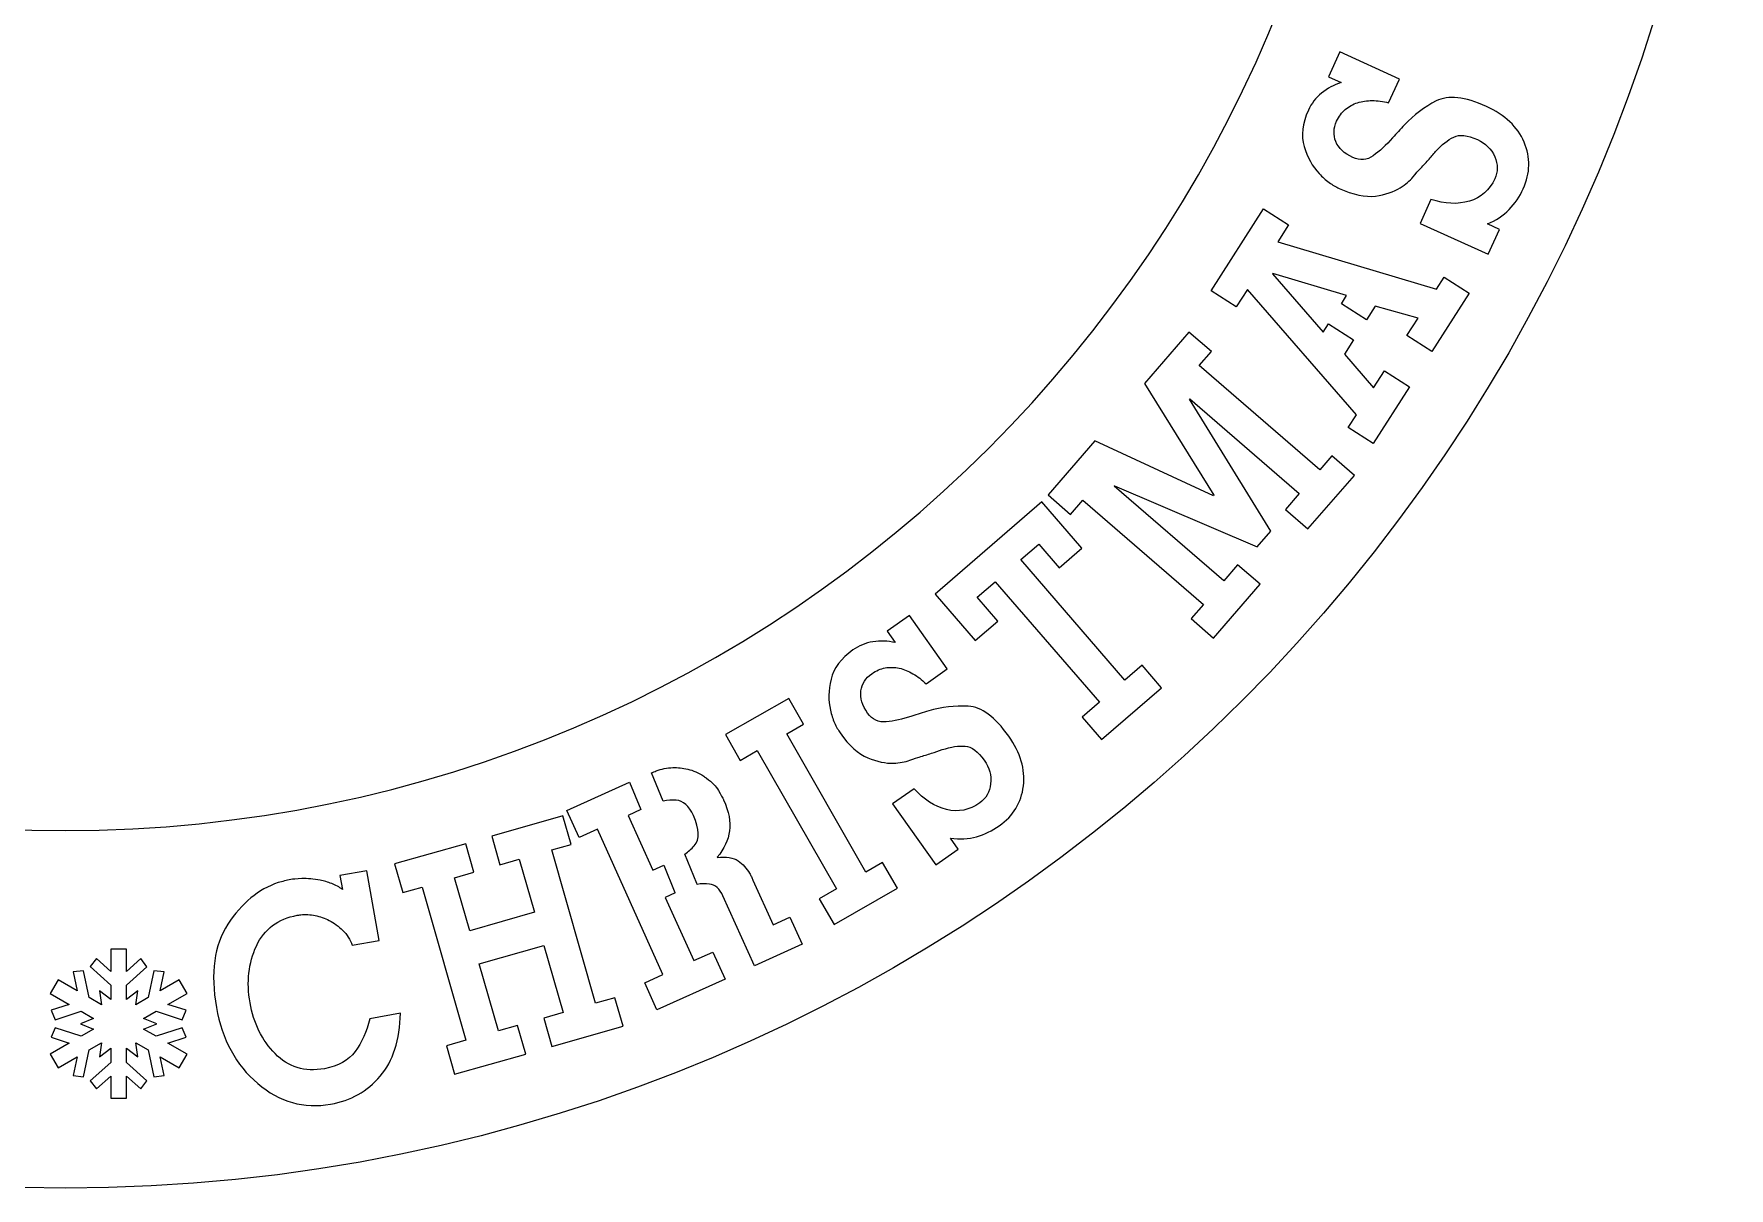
# Model space of a CAD drawing. Header units: centimetres. Extents: x -78 to 86, y -19 to 11.
# Drawn here: x -64.49 to -50.19, y -19.26 to -9.53 of the extents above; entities that cross this region are included whole.
import ezdxf

# ---------------------------------------------------------------- set-up
doc = ezdxf.new("R2010")
doc.units = ezdxf.units.CM
doc.header["$MEASUREMENT"] = 0
doc.layers.add('layer 1', color=7, linetype='Continuous')

msp = doc.modelspace()

# ---------------------------------------------------------------- linework, layer by layer
at = {"layer": 'layer 1', "color": 230, "lineweight": 9}
for points, knots in [([(-64.21886, 11.21754), (-64.21886, 11.21754), (-66.37384, 11.21754), (-66.37384, 11.21754), (-66.37384, 11.21754), (-66.55862, 11.21754), (-66.76647, 11.23054), (-66.89794, 11.15018), (-66.89794, 11.15018), (-67.58536, 10.73002), (-68.15182, 8.79313), (-68.32711, 8.18493), (-68.32711, 8.18493), (-68.32711, 8.18493), (-68.32596, 8.18457), (-68.32596, 8.18457), (-68.32596, 8.18457), (-74.06984, 6.4285), (-78.24772, 1.08602), (-78.24772, -5.23281), (-78.24772, -5.23281), (-78.24772, -12.98073), (-71.96678, -19.26166), (-64.21886, -19.26166), (-64.21886, -19.26166), (-56.47093, -19.26166), (-50.19001, -12.98073), (-50.19001, -5.23281), (-50.19001, -5.23281), (-50.19001, 1.08602), (-54.36786, 6.4285), (-60.11176, 8.18457), (-60.11176, 8.18457), (-60.11176, 8.18457), (-60.11061, 8.18493), (-60.11061, 8.18493), (-60.11061, 8.18493), (-60.2859, 8.79313), (-60.85236, 10.73002), (-61.53978, 11.15018), (-61.53978, 11.15018), (-61.67125, 11.23054), (-61.8791, 11.21754), (-62.06388, 11.21754), (-62.06388, 11.21754), (-62.06388, 11.21754), (-64.21886, 11.21754), (-64.21886, 11.21754)], [0, 0, 0, 0, 0.07692308, 0.07692308, 0.07692308, 0.07692308, 0.15384615, 0.15384615, 0.15384615, 0.15384615, 0.23076923, 0.23076923, 0.23076923, 0.23076923, 0.30769231, 0.30769231, 0.30769231, 0.30769231, 0.38461538, 0.38461538, 0.38461538, 0.38461538, 0.46153846, 0.46153846, 0.46153846, 0.46153846, 0.53846154, 0.53846154, 0.53846154, 0.53846154, 0.61538462, 0.61538462, 0.61538462, 0.61538462, 0.69230769, 0.69230769, 0.69230769, 0.69230769, 0.76923077, 0.76923077, 0.76923077, 0.76923077, 0.84615385, 0.84615385, 0.84615385, 0.84615385, 1, 1, 1, 1]), ([(-64.21886, 5.77989), (-58.1367, 5.77989), (-53.20616, 0.84933), (-53.20616, -5.23281), (-53.20616, -5.23281), (-53.20616, -11.31495), (-58.1367, -16.2455), (-64.21886, -16.2455), (-64.21886, -16.2455), (-70.301, -16.2455), (-75.23155, -11.31495), (-75.23155, -5.23281), (-75.23155, -5.23281), (-75.23155, 0.84933), (-70.301, 5.77989), (-64.21886, 5.77989)], [0, 0, 0, 0, 0.2, 0.2, 0.2, 0.2, 0.4, 0.4, 0.4, 0.4, 0.6, 0.6, 0.6, 0.6, 1, 1, 1, 1]), ([(-52.7965, -11.12542), (-52.7965, -11.12542), (-52.70481, -10.92333), (-52.70481, -10.92333), (-52.70481, -10.92333), (-52.58765, -10.962), (-52.47949, -10.96686), (-52.38029, -10.93786), (-52.38029, -10.93786), (-52.28109, -10.90888), (-52.20939, -10.8457), (-52.16523, -10.74834), (-52.16523, -10.74834), (-52.13861, -10.68964), (-52.13913, -10.62789), (-52.16677, -10.56306), (-52.16677, -10.56306), (-52.19441, -10.49826), (-52.24317, -10.45), (-52.31296, -10.41834), (-52.31296, -10.41834), (-52.39674, -10.38034), (-52.46315, -10.37313), (-52.5122, -10.39671), (-52.5122, -10.39671), (-52.56126, -10.4203), (-52.61207, -10.46118), (-52.66465, -10.51934), (-52.66465, -10.51934), (-52.68452, -10.5425), (-52.70574, -10.56667), (-52.72836, -10.59178), (-52.72836, -10.59178), (-52.75097, -10.6169), (-52.77498, -10.643), (-52.80037, -10.6701), (-52.80037, -10.6701), (-52.81108, -10.68132), (-52.82964, -10.70265), (-52.85606, -10.7341), (-52.85606, -10.7341), (-52.88248, -10.76553), (-52.91826, -10.79594), (-52.9634, -10.82533), (-52.9634, -10.82533), (-53.01837, -10.85991), (-53.08818, -10.88292), (-53.17288, -10.89435), (-53.17288, -10.89435), (-53.25756, -10.9058), (-53.35965, -10.88442), (-53.4791, -10.83022), (-53.4791, -10.83022), (-53.50548, -10.81825), (-53.53345, -10.80155), (-53.563, -10.7801), (-53.563, -10.7801), (-53.59254, -10.75866), (-53.62059, -10.73387), (-53.64711, -10.70576), (-53.64711, -10.70576), (-53.70361, -10.64473), (-53.74573, -10.56854), (-53.77348, -10.47712), (-53.77348, -10.47712), (-53.80124, -10.38573), (-53.7894, -10.28334), (-53.73796, -10.16997), (-53.73796, -10.16997), (-53.71256, -10.11394), (-53.67539, -10.06605), (-53.62649, -10.02631), (-53.62649, -10.02631), (-53.5776, -9.98656), (-53.52265, -9.95721), (-53.46167, -9.93824), (-53.46167, -9.93824), (-53.46167, -9.93824), (-53.56873, -9.88967), (-53.56873, -9.88967), (-53.56873, -9.88967), (-53.56873, -9.88967), (-53.47342, -9.67959), (-53.47342, -9.67959), (-53.47342, -9.67959), (-53.47342, -9.67959), (-52.97076, -9.9076), (-52.97076, -9.9076), (-52.97076, -9.9076), (-52.97076, -9.9076), (-53.06154, -10.1077), (-53.06154, -10.1077), (-53.06154, -10.1077), (-53.10862, -10.09599), (-53.15453, -10.09003), (-53.19933, -10.08981), (-53.19933, -10.08981), (-53.24413, -10.08959), (-53.28517, -10.09551), (-53.32242, -10.10757), (-53.32242, -10.10757), (-53.36186, -10.12023), (-53.39674, -10.13939), (-53.42708, -10.16504), (-53.42708, -10.16504), (-53.45741, -10.19068), (-53.48165, -10.22351), (-53.49981, -10.26352), (-53.49981, -10.26352), (-53.52645, -10.32222), (-53.5286, -10.37954), (-53.50626, -10.4355), (-53.50626, -10.4355), (-53.48397, -10.49147), (-53.43634, -10.53599), (-53.36342, -10.56908), (-53.36342, -10.56908), (-53.30137, -10.59722), (-53.24397, -10.5923), (-53.19118, -10.55432), (-53.19118, -10.55432), (-53.13842, -10.51634), (-53.08374, -10.46594), (-53.02719, -10.40313), (-53.02719, -10.40313), (-53.01191, -10.38594), (-52.9958, -10.36792), (-52.97883, -10.34907), (-52.97883, -10.34907), (-52.96187, -10.33023), (-52.94465, -10.31191), (-52.92721, -10.29408), (-52.92721, -10.29408), (-52.84832, -10.21087), (-52.7589, -10.14366), (-52.65899, -10.09248), (-52.65899, -10.09248), (-52.55906, -10.0413), (-52.41836, -10.05688), (-52.23686, -10.13922), (-52.23686, -10.13922), (-52.08016, -10.21031), (-51.97418, -10.31066), (-51.91887, -10.44031), (-51.91887, -10.44031), (-51.86357, -10.56993), (-51.86589, -10.70077), (-51.92578, -10.83283), (-51.92578, -10.83283), (-51.95605, -10.89954), (-51.99578, -10.95828), (-52.04504, -11.00914), (-52.04504, -11.00914), (-52.09429, -11.05996), (-52.15554, -11.10013), (-52.22879, -11.12964), (-52.22879, -11.12964), (-52.22879, -11.12964), (-52.1264, -11.17608), (-52.1264, -11.17608), (-52.1264, -11.17608), (-52.1264, -11.17608), (-52.2217, -11.38617), (-52.2217, -11.38617), (-52.2217, -11.38617), (-52.2217, -11.38617), (-52.7965, -11.12542), (-52.7965, -11.12542)], [0, 0, 0, 0, 0.02325581, 0.02325581, 0.02325581, 0.02325581, 0.04651163, 0.04651163, 0.04651163, 0.04651163, 0.06976744, 0.06976744, 0.06976744, 0.06976744, 0.09302326, 0.09302326, 0.09302326, 0.09302326, 0.11627907, 0.11627907, 0.11627907, 0.11627907, 0.13953488, 0.13953488, 0.13953488, 0.13953488, 0.1627907, 0.1627907, 0.1627907, 0.1627907, 0.18604651, 0.18604651, 0.18604651, 0.18604651, 0.20930233, 0.20930233, 0.20930233, 0.20930233, 0.23255814, 0.23255814, 0.23255814, 0.23255814, 0.25581395, 0.25581395, 0.25581395, 0.25581395, 0.27906977, 0.27906977, 0.27906977, 0.27906977, 0.30232558, 0.30232558, 0.30232558, 0.30232558, 0.3255814, 0.3255814, 0.3255814, 0.3255814, 0.34883721, 0.34883721, 0.34883721, 0.34883721, 0.37209302, 0.37209302, 0.37209302, 0.37209302, 0.39534884, 0.39534884, 0.39534884, 0.39534884, 0.41860465, 0.41860465, 0.41860465, 0.41860465, 0.44186047, 0.44186047, 0.44186047, 0.44186047, 0.46511628, 0.46511628, 0.46511628, 0.46511628, 0.48837209, 0.48837209, 0.48837209, 0.48837209, 0.51162791, 0.51162791, 0.51162791, 0.51162791, 0.53488372, 0.53488372, 0.53488372, 0.53488372, 0.55813953, 0.55813953, 0.55813953, 0.55813953, 0.58139535, 0.58139535, 0.58139535, 0.58139535, 0.60465116, 0.60465116, 0.60465116, 0.60465116, 0.62790698, 0.62790698, 0.62790698, 0.62790698, 0.65116279, 0.65116279, 0.65116279, 0.65116279, 0.6744186, 0.6744186, 0.6744186, 0.6744186, 0.69767442, 0.69767442, 0.69767442, 0.69767442, 0.72093023, 0.72093023, 0.72093023, 0.72093023, 0.74418605, 0.74418605, 0.74418605, 0.74418605, 0.76744186, 0.76744186, 0.76744186, 0.76744186, 0.79069767, 0.79069767, 0.79069767, 0.79069767, 0.81395349, 0.81395349, 0.81395349, 0.81395349, 0.8372093, 0.8372093, 0.8372093, 0.8372093, 0.86046512, 0.86046512, 0.86046512, 0.86046512, 0.88372093, 0.88372093, 0.88372093, 0.88372093, 0.90697674, 0.90697674, 0.90697674, 0.90697674, 0.93023256, 0.93023256, 0.93023256, 0.93023256, 0.95348837, 0.95348837, 0.95348837, 0.95348837, 1, 1, 1, 1]), ([(-53.45983, -11.80349), (-53.45983, -11.80349), (-53.24879, -11.9383), (-53.24879, -11.9383), (-53.24879, -11.9383), (-53.24879, -11.9383), (-53.17488, -11.82259), (-53.17488, -11.82259), (-53.17488, -11.82259), (-53.17488, -11.82259), (-52.81331, -11.92581), (-52.81331, -11.92581), (-52.81331, -11.92581), (-52.81331, -11.92581), (-52.90673, -12.07209), (-52.90673, -12.07209), (-52.90673, -12.07209), (-52.90673, -12.07209), (-52.69569, -12.2069), (-52.69569, -12.2069), (-52.69569, -12.2069), (-52.69569, -12.2069), (-52.38107, -11.71438), (-52.38107, -11.71438), (-52.38107, -11.71438), (-52.38107, -11.71438), (-52.59214, -11.57956), (-52.59214, -11.57956), (-52.59214, -11.57956), (-52.59214, -11.57956), (-52.65718, -11.68141), (-52.65718, -11.68141), (-52.65718, -11.68141), (-52.65718, -11.68141), (-53.99689, -11.28189), (-53.99689, -11.28189), (-53.99689, -11.28189), (-53.99689, -11.28189), (-53.90463, -11.13746), (-53.90463, -11.13746), (-53.90463, -11.13746), (-53.90463, -11.13746), (-54.11568, -11.00266), (-54.11568, -11.00266), (-54.11568, -11.00266), (-54.11568, -11.00266), (-54.55683, -11.6933), (-54.55683, -11.6933), (-54.55683, -11.6933), (-54.55683, -11.6933), (-54.3458, -11.82811), (-54.3458, -11.82811), (-54.3458, -11.82811), (-54.3458, -11.82811), (-54.25235, -11.68184), (-54.25235, -11.68184), (-54.25235, -11.68184), (-54.25235, -11.68184), (-53.33253, -12.73867), (-53.33253, -12.73867), (-53.33253, -12.73867), (-53.33253, -12.73867), (-53.4023, -12.84791), (-53.4023, -12.84791), (-53.4023, -12.84791), (-53.4023, -12.84791), (-53.19125, -12.98271), (-53.19125, -12.98271), (-53.19125, -12.98271), (-53.19125, -12.98271), (-52.88492, -12.50315), (-52.88492, -12.50315), (-52.88492, -12.50315), (-52.88492, -12.50315), (-53.09596, -12.36834), (-53.09596, -12.36834), (-53.09596, -12.36834), (-53.09596, -12.36834), (-53.18823, -12.51276), (-53.18823, -12.51276), (-53.18823, -12.51276), (-53.18823, -12.51276), (-53.4339, -12.22809), (-53.4339, -12.22809), (-53.4339, -12.22809), (-53.4339, -12.22809), (-53.35645, -12.10684), (-53.35645, -12.10684), (-53.35645, -12.10684), (-53.35645, -12.10684), (-53.56749, -11.97203), (-53.56749, -11.97203), (-53.56749, -11.97203), (-53.56749, -11.97203), (-53.61182, -12.04144), (-53.61182, -12.04144), (-53.61182, -12.04144), (-53.61182, -12.04144), (-54.03911, -11.55211), (-54.03911, -11.55211), (-54.03911, -11.55211), (-54.03911, -11.55211), (-54.03675, -11.54842), (-54.03675, -11.54842), (-54.03675, -11.54842), (-54.03675, -11.54842), (-53.4155, -11.73407), (-53.4155, -11.73407), (-53.4155, -11.73407), (-53.4155, -11.73407), (-53.45984, -11.80349), (-53.45984, -11.80349), (-53.45984, -11.80349), (-53.45984, -11.80349), (-53.45983, -11.80349), (-53.45983, -11.80349)], [0, 0, 0, 0, 0.03333333, 0.03333333, 0.03333333, 0.03333333, 0.06666667, 0.06666667, 0.06666667, 0.06666667, 0.1, 0.1, 0.1, 0.1, 0.13333333, 0.13333333, 0.13333333, 0.13333333, 0.16666667, 0.16666667, 0.16666667, 0.16666667, 0.2, 0.2, 0.2, 0.2, 0.23333333, 0.23333333, 0.23333333, 0.23333333, 0.26666667, 0.26666667, 0.26666667, 0.26666667, 0.3, 0.3, 0.3, 0.3, 0.33333333, 0.33333333, 0.33333333, 0.33333333, 0.36666667, 0.36666667, 0.36666667, 0.36666667, 0.4, 0.4, 0.4, 0.4, 0.43333333, 0.43333333, 0.43333333, 0.43333333, 0.46666667, 0.46666667, 0.46666667, 0.46666667, 0.5, 0.5, 0.5, 0.5, 0.53333333, 0.53333333, 0.53333333, 0.53333333, 0.56666667, 0.56666667, 0.56666667, 0.56666667, 0.6, 0.6, 0.6, 0.6, 0.63333333, 0.63333333, 0.63333333, 0.63333333, 0.66666667, 0.66666667, 0.66666667, 0.66666667, 0.7, 0.7, 0.7, 0.7, 0.73333333, 0.73333333, 0.73333333, 0.73333333, 0.76666667, 0.76666667, 0.76666667, 0.76666667, 0.8, 0.8, 0.8, 0.8, 0.83333333, 0.83333333, 0.83333333, 0.83333333, 0.86666667, 0.86666667, 0.86666667, 0.86666667, 0.9, 0.9, 0.9, 0.9, 0.93333333, 0.93333333, 0.93333333, 0.93333333, 1, 1, 1, 1]), ([(-54.17024, -13.85434), (-54.17024, -13.85434), (-55.37198, -13.33741), (-55.37198, -13.33741), (-55.37198, -13.33741), (-55.37198, -13.33741), (-55.37485, -13.34074), (-55.37485, -13.34074), (-55.37485, -13.34074), (-55.37485, -13.34074), (-54.45122, -14.13999), (-54.45122, -14.13999), (-54.45122, -14.13999), (-54.45122, -14.13999), (-54.33476, -14.00542), (-54.33476, -14.00542), (-54.33476, -14.00542), (-54.33476, -14.00542), (-54.14538, -14.16928), (-54.14538, -14.16928), (-54.14538, -14.16928), (-54.14538, -14.16928), (-54.53787, -14.62285), (-54.53787, -14.62285), (-54.53787, -14.62285), (-54.53787, -14.62285), (-54.72724, -14.45899), (-54.72724, -14.45899), (-54.72724, -14.45899), (-54.72724, -14.45899), (-54.62374, -14.33936), (-54.62374, -14.33936), (-54.62374, -14.33936), (-54.62374, -14.33936), (-55.64013, -13.45986), (-55.64013, -13.45986), (-55.64013, -13.45986), (-55.64013, -13.45986), (-55.74365, -13.57947), (-55.74365, -13.57947), (-55.74365, -13.57947), (-55.74365, -13.57947), (-55.93301, -13.41562), (-55.93301, -13.41562), (-55.93301, -13.41562), (-55.93301, -13.41562), (-55.53909, -12.96039), (-55.53909, -12.96039), (-55.53909, -12.96039), (-55.53909, -12.96039), (-54.53926, -13.4217), (-54.53926, -13.4217), (-54.53926, -13.4217), (-54.53926, -13.4217), (-54.53641, -13.41837), (-54.53641, -13.41837), (-54.53641, -13.41837), (-54.53641, -13.41837), (-55.12072, -12.47691), (-55.12072, -12.47691), (-55.12072, -12.47691), (-55.12072, -12.47691), (-54.74548, -12.04328), (-54.74548, -12.04328), (-54.74548, -12.04328), (-54.74548, -12.04328), (-54.55613, -12.20714), (-54.55613, -12.20714), (-54.55613, -12.20714), (-54.55613, -12.20714), (-54.6582, -12.3251), (-54.6582, -12.3251), (-54.6582, -12.3251), (-54.6582, -12.3251), (-53.6418, -13.20462), (-53.6418, -13.20462), (-53.6418, -13.20462), (-53.6418, -13.20462), (-53.53973, -13.08666), (-53.53973, -13.08666), (-53.53973, -13.08666), (-53.53973, -13.08666), (-53.35036, -13.25053), (-53.35036, -13.25053), (-53.35036, -13.25053), (-53.35036, -13.25053), (-53.7414, -13.70243), (-53.7414, -13.70243), (-53.7414, -13.70243), (-53.7414, -13.70243), (-53.93077, -13.53856), (-53.93077, -13.53856), (-53.93077, -13.53856), (-53.93077, -13.53856), (-53.81434, -13.40399), (-53.81434, -13.40399), (-53.81434, -13.40399), (-53.81434, -13.40399), (-54.73798, -12.60474), (-54.73798, -12.60474), (-54.73798, -12.60474), (-54.73798, -12.60474), (-54.74085, -12.60806), (-54.74085, -12.60806), (-54.74085, -12.60806), (-54.74085, -12.60806), (-54.05521, -13.72142), (-54.05521, -13.72142), (-54.05521, -13.72142), (-54.05521, -13.72142), (-54.17024, -13.85434), (-54.17024, -13.85434)], [0, 0, 0, 0, 0.03448276, 0.03448276, 0.03448276, 0.03448276, 0.06896552, 0.06896552, 0.06896552, 0.06896552, 0.10344828, 0.10344828, 0.10344828, 0.10344828, 0.13793103, 0.13793103, 0.13793103, 0.13793103, 0.17241379, 0.17241379, 0.17241379, 0.17241379, 0.20689655, 0.20689655, 0.20689655, 0.20689655, 0.24137931, 0.24137931, 0.24137931, 0.24137931, 0.27586207, 0.27586207, 0.27586207, 0.27586207, 0.31034483, 0.31034483, 0.31034483, 0.31034483, 0.34482759, 0.34482759, 0.34482759, 0.34482759, 0.37931034, 0.37931034, 0.37931034, 0.37931034, 0.4137931, 0.4137931, 0.4137931, 0.4137931, 0.44827586, 0.44827586, 0.44827586, 0.44827586, 0.48275862, 0.48275862, 0.48275862, 0.48275862, 0.51724138, 0.51724138, 0.51724138, 0.51724138, 0.55172414, 0.55172414, 0.55172414, 0.55172414, 0.5862069, 0.5862069, 0.5862069, 0.5862069, 0.62068966, 0.62068966, 0.62068966, 0.62068966, 0.65517241, 0.65517241, 0.65517241, 0.65517241, 0.68965517, 0.68965517, 0.68965517, 0.68965517, 0.72413793, 0.72413793, 0.72413793, 0.72413793, 0.75862069, 0.75862069, 0.75862069, 0.75862069, 0.79310345, 0.79310345, 0.79310345, 0.79310345, 0.82758621, 0.82758621, 0.82758621, 0.82758621, 0.86206897, 0.86206897, 0.86206897, 0.86206897, 0.89655172, 0.89655172, 0.89655172, 0.89655172, 0.93103448, 0.93103448, 0.93103448, 0.93103448, 1, 1, 1, 1]), ([(-56.35701, -14.4788), (-56.35701, -14.4788), (-56.54813, -14.64406), (-56.54813, -14.64406), (-56.54813, -14.64406), (-56.54813, -14.64406), (-56.88575, -14.25361), (-56.88575, -14.25361), (-56.88575, -14.25361), (-56.88575, -14.25361), (-55.98498, -13.47471), (-55.98498, -13.47471), (-55.98498, -13.47471), (-55.98498, -13.47471), (-55.64737, -13.86516), (-55.64737, -13.86516), (-55.64737, -13.86516), (-55.64737, -13.86516), (-55.83849, -14.03042), (-55.83849, -14.03042), (-55.83849, -14.03042), (-55.83849, -14.03042), (-56.01231, -13.8294), (-56.01231, -13.8294), (-56.01231, -13.8294), (-56.01231, -13.8294), (-56.16356, -13.96018), (-56.16356, -13.96018), (-56.16356, -13.96018), (-56.16356, -13.96018), (-55.28438, -14.97687), (-55.28438, -14.97687), (-55.28438, -14.97687), (-55.28438, -14.97687), (-55.1398, -14.85183), (-55.1398, -14.85183), (-55.1398, -14.85183), (-55.1398, -14.85183), (-54.976, -15.04128), (-54.976, -15.04128), (-54.976, -15.04128), (-54.976, -15.04128), (-55.48122, -15.47815), (-55.48122, -15.47815), (-55.48122, -15.47815), (-55.48122, -15.47815), (-55.64504, -15.28872), (-55.64504, -15.28872), (-55.64504, -15.28872), (-55.64504, -15.28872), (-55.50045, -15.1637), (-55.50045, -15.1637), (-55.50045, -15.1637), (-55.50045, -15.1637), (-56.37961, -14.147), (-56.37961, -14.147), (-56.37961, -14.147), (-56.37961, -14.147), (-56.53084, -14.27778), (-56.53084, -14.27778), (-56.53084, -14.27778), (-56.53084, -14.27778), (-56.35701, -14.4788), (-56.35701, -14.4788)], [0, 0, 0, 0, 0.05882353, 0.05882353, 0.05882353, 0.05882353, 0.11764706, 0.11764706, 0.11764706, 0.11764706, 0.17647059, 0.17647059, 0.17647059, 0.17647059, 0.23529412, 0.23529412, 0.23529412, 0.23529412, 0.29411765, 0.29411765, 0.29411765, 0.29411765, 0.35294118, 0.35294118, 0.35294118, 0.35294118, 0.41176471, 0.41176471, 0.41176471, 0.41176471, 0.47058824, 0.47058824, 0.47058824, 0.47058824, 0.52941176, 0.52941176, 0.52941176, 0.52941176, 0.58823529, 0.58823529, 0.58823529, 0.58823529, 0.64705882, 0.64705882, 0.64705882, 0.64705882, 0.70588235, 0.70588235, 0.70588235, 0.70588235, 0.76470588, 0.76470588, 0.76470588, 0.76470588, 0.82352941, 0.82352941, 0.82352941, 0.82352941, 0.88235294, 0.88235294, 0.88235294, 0.88235294, 1, 1, 1, 1]), ([(-57.24429, -16.02154), (-57.24429, -16.02154), (-57.06349, -15.8929), (-57.06349, -15.8929), (-57.06349, -15.8929), (-56.98163, -15.98519), (-56.89054, -16.04373), (-56.79022, -16.06851), (-56.79022, -16.06851), (-56.68989, -16.09331), (-56.59616, -16.0747), (-56.50905, -16.01271), (-56.50905, -16.01271), (-56.45653, -15.97535), (-56.42594, -15.9217), (-56.41727, -15.85176), (-56.41727, -15.85176), (-56.40862, -15.78184), (-56.4265, -15.71564), (-56.47094, -15.65317), (-56.47094, -15.65317), (-56.52429, -15.57822), (-56.57808, -15.5386), (-56.63232, -15.53436), (-56.63232, -15.53436), (-56.68659, -15.53011), (-56.75106, -15.53991), (-56.82576, -15.56379), (-56.82576, -15.56379), (-56.85458, -15.57383), (-56.88506, -15.58403), (-56.91725, -15.59439), (-56.91725, -15.59439), (-56.94942, -15.60475), (-56.9833, -15.61526), (-57.01886, -15.62591), (-57.01886, -15.62591), (-57.03375, -15.63024), (-57.06052, -15.63937), (-57.09916, -15.65327), (-57.09916, -15.65327), (-57.1378, -15.66718), (-57.18401, -15.67549), (-57.2378, -15.67822), (-57.2378, -15.67822), (-57.30269, -15.6805), (-57.37465, -15.66529), (-57.45361, -15.63263), (-57.45361, -15.63263), (-57.53258, -15.59996), (-57.6101, -15.53019), (-57.68615, -15.42332), (-57.68615, -15.42332), (-57.70293, -15.39971), (-57.71872, -15.37123), (-57.73349, -15.33782), (-57.73349, -15.33782), (-57.74826, -15.30442), (-57.76005, -15.26891), (-57.76886, -15.23126), (-57.76886, -15.23126), (-57.78704, -15.15013), (-57.78518, -15.06307), (-57.76323, -14.97011), (-57.76323, -14.97011), (-57.7413, -14.87713), (-57.67961, -14.79455), (-57.57818, -14.72239), (-57.57818, -14.72239), (-57.52804, -14.68672), (-57.47186, -14.664), (-57.40961, -14.65419), (-57.40961, -14.65419), (-57.34737, -14.64441), (-57.28512, -14.64663), (-57.22285, -14.66087), (-57.22285, -14.66087), (-57.22285, -14.66087), (-57.29102, -14.5651), (-57.29102, -14.5651), (-57.29102, -14.5651), (-57.29102, -14.5651), (-57.10302, -14.43134), (-57.10302, -14.43134), (-57.10302, -14.43134), (-57.10302, -14.43134), (-56.78304, -14.88107), (-56.78304, -14.88107), (-56.78304, -14.88107), (-56.78304, -14.88107), (-56.96206, -15.00846), (-56.96206, -15.00846), (-56.96206, -15.00846), (-56.99688, -14.97467), (-57.0336, -14.94645), (-57.07221, -14.92374), (-57.07221, -14.92374), (-57.11085, -14.90104), (-57.14928, -14.88554), (-57.18755, -14.87723), (-57.18755, -14.87723), (-57.228, -14.86838), (-57.2678, -14.86742), (-57.3069, -14.87435), (-57.3069, -14.87435), (-57.34602, -14.88127), (-57.38348, -14.89747), (-57.41929, -14.92295), (-57.41929, -14.92295), (-57.47181, -14.96031), (-57.50246, -15.00879), (-57.5113, -15.06839), (-57.5113, -15.06839), (-57.52011, -15.12799), (-57.50133, -15.19041), (-57.45491, -15.25563), (-57.45491, -15.25563), (-57.4154, -15.31116), (-57.3633, -15.33576), (-57.29857, -15.32944), (-57.29857, -15.32944), (-57.23388, -15.32313), (-57.16128, -15.30702), (-57.08082, -15.28113), (-57.08082, -15.28113), (-57.05896, -15.27395), (-57.03598, -15.26648), (-57.01185, -15.2587), (-57.01185, -15.2587), (-56.9877, -15.25094), (-56.96361, -15.24373), (-56.9396, -15.23709), (-56.9396, -15.23709), (-56.82953, -15.20479), (-56.71848, -15.19161), (-56.60639, -15.19756), (-56.60639, -15.19756), (-56.49429, -15.20353), (-56.38044, -15.2877), (-56.2649, -15.4501), (-56.2649, -15.4501), (-56.16514, -15.59029), (-56.12393, -15.73033), (-56.14126, -15.8702), (-56.14126, -15.8702), (-56.15856, -16.01006), (-56.22633, -16.12201), (-56.34448, -16.20609), (-56.34448, -16.20609), (-56.40414, -16.24856), (-56.46805, -16.27939), (-56.53618, -16.2986), (-56.53618, -16.2986), (-56.6043, -16.31779), (-56.67744, -16.32175), (-56.75558, -16.31044), (-56.75558, -16.31044), (-56.75558, -16.31044), (-56.6904, -16.40206), (-56.6904, -16.40206), (-56.6904, -16.40206), (-56.6904, -16.40206), (-56.87836, -16.5358), (-56.87836, -16.5358), (-56.87836, -16.5358), (-56.87836, -16.5358), (-57.24429, -16.02154), (-57.24429, -16.02154)], [0, 0, 0, 0, 0.02325581, 0.02325581, 0.02325581, 0.02325581, 0.04651163, 0.04651163, 0.04651163, 0.04651163, 0.06976744, 0.06976744, 0.06976744, 0.06976744, 0.09302326, 0.09302326, 0.09302326, 0.09302326, 0.11627907, 0.11627907, 0.11627907, 0.11627907, 0.13953488, 0.13953488, 0.13953488, 0.13953488, 0.1627907, 0.1627907, 0.1627907, 0.1627907, 0.18604651, 0.18604651, 0.18604651, 0.18604651, 0.20930233, 0.20930233, 0.20930233, 0.20930233, 0.23255814, 0.23255814, 0.23255814, 0.23255814, 0.25581395, 0.25581395, 0.25581395, 0.25581395, 0.27906977, 0.27906977, 0.27906977, 0.27906977, 0.30232558, 0.30232558, 0.30232558, 0.30232558, 0.3255814, 0.3255814, 0.3255814, 0.3255814, 0.34883721, 0.34883721, 0.34883721, 0.34883721, 0.37209302, 0.37209302, 0.37209302, 0.37209302, 0.39534884, 0.39534884, 0.39534884, 0.39534884, 0.41860465, 0.41860465, 0.41860465, 0.41860465, 0.44186047, 0.44186047, 0.44186047, 0.44186047, 0.46511628, 0.46511628, 0.46511628, 0.46511628, 0.48837209, 0.48837209, 0.48837209, 0.48837209, 0.51162791, 0.51162791, 0.51162791, 0.51162791, 0.53488372, 0.53488372, 0.53488372, 0.53488372, 0.55813953, 0.55813953, 0.55813953, 0.55813953, 0.58139535, 0.58139535, 0.58139535, 0.58139535, 0.60465116, 0.60465116, 0.60465116, 0.60465116, 0.62790698, 0.62790698, 0.62790698, 0.62790698, 0.65116279, 0.65116279, 0.65116279, 0.65116279, 0.6744186, 0.6744186, 0.6744186, 0.6744186, 0.69767442, 0.69767442, 0.69767442, 0.69767442, 0.72093023, 0.72093023, 0.72093023, 0.72093023, 0.74418605, 0.74418605, 0.74418605, 0.74418605, 0.76744186, 0.76744186, 0.76744186, 0.76744186, 0.79069767, 0.79069767, 0.79069767, 0.79069767, 0.81395349, 0.81395349, 0.81395349, 0.81395349, 0.8372093, 0.8372093, 0.8372093, 0.8372093, 0.86046512, 0.86046512, 0.86046512, 0.86046512, 0.88372093, 0.88372093, 0.88372093, 0.88372093, 0.90697674, 0.90697674, 0.90697674, 0.90697674, 0.93023256, 0.93023256, 0.93023256, 0.93023256, 0.95348837, 0.95348837, 0.95348837, 0.95348837, 1, 1, 1, 1]), ([(-57.20392, -16.73287), (-57.20392, -16.73287), (-57.73784, -17.03847), (-57.73784, -17.03847), (-57.73784, -17.03847), (-57.73784, -17.03847), (-57.86223, -16.82112), (-57.86223, -16.82112), (-57.86223, -16.82112), (-57.86223, -16.82112), (-57.71732, -16.73819), (-57.71732, -16.73819), (-57.71732, -16.73819), (-57.71732, -16.73819), (-58.38502, -15.57164), (-58.38502, -15.57164), (-58.38502, -15.57164), (-58.38502, -15.57164), (-58.52991, -15.65459), (-58.52991, -15.65459), (-58.52991, -15.65459), (-58.52991, -15.65459), (-58.65431, -15.43725), (-58.65431, -15.43725), (-58.65431, -15.43725), (-58.65431, -15.43725), (-58.1204, -15.13166), (-58.1204, -15.13166), (-58.1204, -15.13166), (-58.1204, -15.13166), (-57.99601, -15.34899), (-57.99601, -15.34899), (-57.99601, -15.34899), (-57.99601, -15.34899), (-58.13712, -15.42976), (-58.13712, -15.42976), (-58.13712, -15.42976), (-58.13712, -15.42976), (-57.46943, -16.5963), (-57.46943, -16.5963), (-57.46943, -16.5963), (-57.46943, -16.5963), (-57.32832, -16.51554), (-57.32832, -16.51554), (-57.32832, -16.51554), (-57.32832, -16.51554), (-57.20392, -16.73287), (-57.20392, -16.73287)], [0, 0, 0, 0, 0.07692308, 0.07692308, 0.07692308, 0.07692308, 0.15384615, 0.15384615, 0.15384615, 0.15384615, 0.23076923, 0.23076923, 0.23076923, 0.23076923, 0.30769231, 0.30769231, 0.30769231, 0.30769231, 0.38461538, 0.38461538, 0.38461538, 0.38461538, 0.46153846, 0.46153846, 0.46153846, 0.46153846, 0.53846154, 0.53846154, 0.53846154, 0.53846154, 0.61538462, 0.61538462, 0.61538462, 0.61538462, 0.69230769, 0.69230769, 0.69230769, 0.69230769, 0.76923077, 0.76923077, 0.76923077, 0.76923077, 0.84615385, 0.84615385, 0.84615385, 0.84615385, 1, 1, 1, 1]), ([(-59.27785, -15.75947), (-59.27785, -15.75947), (-59.17976, -15.99831), (-59.17976, -15.99831), (-59.17976, -15.99831), (-59.14266, -15.9903), (-59.10563, -15.98756), (-59.06865, -15.99021), (-59.06865, -15.99021), (-59.00901, -15.9941), (-58.96043, -16.03756), (-58.92305, -16.12023), (-58.92305, -16.12023), (-58.87166, -16.23394), (-58.8696, -16.31854), (-58.91704, -16.37363), (-58.91704, -16.37363), (-58.94021, -16.40082), (-58.96646, -16.42503), (-58.99577, -16.4463), (-58.99577, -16.4463), (-58.99577, -16.4463), (-58.89433, -16.6933), (-58.89433, -16.6933), (-58.89433, -16.6933), (-58.89333, -16.69574), (-58.89243, -16.6982), (-58.89163, -16.70067), (-58.89163, -16.70067), (-58.85711, -16.69361), (-58.82248, -16.6924), (-58.78774, -16.69703), (-58.78774, -16.69703), (-58.73985, -16.70342), (-58.7022, -16.7369), (-58.67485, -16.79744), (-58.67485, -16.79744), (-58.67485, -16.79744), (-58.40857, -17.38655), (-58.40857, -17.38655), (-58.40857, -17.38655), (-58.40857, -17.38655), (-58.00816, -17.20556), (-58.00816, -17.20556), (-58.00816, -17.20556), (-58.00816, -17.20556), (-58.11131, -16.97737), (-58.11131, -16.97737), (-58.11131, -16.97737), (-58.11131, -16.97737), (-58.25145, -17.04071), (-58.25145, -17.04071), (-58.25145, -17.04071), (-58.25145, -17.04071), (-58.42194, -16.6635), (-58.42194, -16.6635), (-58.42194, -16.6635), (-58.42616, -16.65418), (-58.43054, -16.64448), (-58.43511, -16.63439), (-58.43511, -16.63439), (-58.43966, -16.62431), (-58.44471, -16.6149), (-58.45025, -16.60618), (-58.45025, -16.60618), (-58.4739, -16.56453), (-58.50619, -16.52958), (-58.54707, -16.50131), (-58.54707, -16.50131), (-58.58797, -16.47307), (-58.64637, -16.46394), (-58.72221, -16.47392), (-58.72221, -16.47392), (-58.72221, -16.47392), (-58.72326, -16.47159), (-58.72326, -16.47159), (-58.72326, -16.47159), (-58.66403, -16.39995), (-58.62923, -16.3258), (-58.61887, -16.24916), (-58.61887, -16.24916), (-58.60851, -16.17249), (-58.62543, -16.08526), (-58.66962, -15.98747), (-58.66962, -15.98747), (-58.66962, -15.98747), (-58.66982, -15.98708), (-58.67017, -15.9863), (-58.67017, -15.9863), (-58.67051, -15.98552), (-58.67069, -15.98514), (-58.67069, -15.98514), (-58.67069, -15.98514), (-58.67701, -15.97116), (-58.69093, -15.94568), (-58.71247, -15.90867), (-58.71247, -15.90867), (-58.73402, -15.87168), (-58.76729, -15.83719), (-58.81231, -15.80517), (-58.81231, -15.80517), (-58.81505, -15.80268), (-58.81863, -15.8001), (-58.82305, -15.7974), (-58.82305, -15.7974), (-58.82747, -15.79475), (-58.83207, -15.79167), (-58.83684, -15.78823), (-58.83684, -15.78823), (-58.88248, -15.75837), (-58.92726, -15.73843), (-58.97118, -15.72837), (-58.97118, -15.72837), (-59.01511, -15.71831), (-59.05692, -15.71383), (-59.09662, -15.71494), (-59.09662, -15.71494), (-59.14705, -15.71718), (-59.19381, -15.72662), (-59.23689, -15.7433), (-59.23689, -15.7433), (-59.25131, -15.74888), (-59.26497, -15.75427), (-59.27785, -15.75947)], [0, 0, 0, 0, 0.03125, 0.03125, 0.03125, 0.03125, 0.0625, 0.0625, 0.0625, 0.0625, 0.09375, 0.09375, 0.09375, 0.09375, 0.125, 0.125, 0.125, 0.125, 0.15625, 0.15625, 0.15625, 0.15625, 0.1875, 0.1875, 0.1875, 0.1875, 0.21875, 0.21875, 0.21875, 0.21875, 0.25, 0.25, 0.25, 0.25, 0.28125, 0.28125, 0.28125, 0.28125, 0.3125, 0.3125, 0.3125, 0.3125, 0.34375, 0.34375, 0.34375, 0.34375, 0.375, 0.375, 0.375, 0.375, 0.40625, 0.40625, 0.40625, 0.40625, 0.4375, 0.4375, 0.4375, 0.4375, 0.46875, 0.46875, 0.46875, 0.46875, 0.5, 0.5, 0.5, 0.5, 0.53125, 0.53125, 0.53125, 0.53125, 0.5625, 0.5625, 0.5625, 0.5625, 0.59375, 0.59375, 0.59375, 0.59375, 0.625, 0.625, 0.625, 0.625, 0.65625, 0.65625, 0.65625, 0.65625, 0.6875, 0.6875, 0.6875, 0.6875, 0.71875, 0.71875, 0.71875, 0.71875, 0.75, 0.75, 0.75, 0.75, 0.78125, 0.78125, 0.78125, 0.78125, 0.8125, 0.8125, 0.8125, 0.8125, 0.84375, 0.84375, 0.84375, 0.84375, 0.875, 0.875, 0.875, 0.875, 0.90625, 0.90625, 0.90625, 0.90625, 0.9375, 0.9375, 0.9375, 0.9375, 1, 1, 1, 1]), ([(-59.07808, -16.77218), (-59.07808, -16.77218), (-59.07933, -16.76928), (-59.07933, -16.76928), (-59.07933, -16.76928), (-59.07933, -16.76928), (-59.17429, -16.53805), (-59.17429, -16.53805), (-59.17429, -16.53805), (-59.17429, -16.53805), (-59.26534, -16.5792), (-59.26534, -16.5792), (-59.26534, -16.5792), (-59.26534, -16.5792), (-59.47373, -16.11815), (-59.47373, -16.11815), (-59.47373, -16.11815), (-59.47373, -16.11815), (-59.36663, -16.06975), (-59.36663, -16.06975), (-59.36663, -16.06975), (-59.36663, -16.06975), (-59.46182, -15.83797), (-59.46182, -15.83797), (-59.46182, -15.83797), (-59.46182, -15.83797), (-59.99129, -16.07728), (-59.99129, -16.07728), (-59.99129, -16.07728), (-59.99129, -16.07728), (-59.88817, -16.30547), (-59.88817, -16.30547), (-59.88817, -16.30547), (-59.88817, -16.30547), (-59.73401, -16.23578), (-59.73401, -16.23578), (-59.73401, -16.23578), (-59.73401, -16.23578), (-59.18041, -17.46058), (-59.18041, -17.46058), (-59.18041, -17.46058), (-59.18041, -17.46058), (-59.33458, -17.53027), (-59.33458, -17.53027), (-59.33458, -17.53027), (-59.33458, -17.53027), (-59.23143, -17.75846), (-59.23143, -17.75846), (-59.23143, -17.75846), (-59.23143, -17.75846), (-58.65682, -17.49876), (-58.65682, -17.49876), (-58.65682, -17.49876), (-58.65682, -17.49876), (-58.75998, -17.27055), (-58.75998, -17.27055), (-58.75998, -17.27055), (-58.75998, -17.27055), (-58.92013, -17.34295), (-58.92013, -17.34295), (-58.92013, -17.34295), (-58.92013, -17.34295), (-59.16115, -16.80973), (-59.16115, -16.80973), (-59.16115, -16.80973), (-59.16115, -16.80973), (-59.07808, -16.77218), (-59.07808, -16.77218)], [0, 0, 0, 0, 0.05555556, 0.05555556, 0.05555556, 0.05555556, 0.11111111, 0.11111111, 0.11111111, 0.11111111, 0.16666667, 0.16666667, 0.16666667, 0.16666667, 0.22222222, 0.22222222, 0.22222222, 0.22222222, 0.27777778, 0.27777778, 0.27777778, 0.27777778, 0.33333333, 0.33333333, 0.33333333, 0.33333333, 0.38888889, 0.38888889, 0.38888889, 0.38888889, 0.44444444, 0.44444444, 0.44444444, 0.44444444, 0.5, 0.5, 0.5, 0.5, 0.55555556, 0.55555556, 0.55555556, 0.55555556, 0.61111111, 0.61111111, 0.61111111, 0.61111111, 0.66666667, 0.66666667, 0.66666667, 0.66666667, 0.72222222, 0.72222222, 0.72222222, 0.72222222, 0.77777778, 0.77777778, 0.77777778, 0.77777778, 0.83333333, 0.83333333, 0.83333333, 0.83333333, 0.88888889, 0.88888889, 0.88888889, 0.88888889, 1, 1, 1, 1]), ([(-60.33738, -18.13088), (-60.33738, -18.13088), (-60.93742, -18.3021), (-60.93742, -18.3021), (-60.93742, -18.3021), (-60.93742, -18.3021), (-61.00612, -18.0613), (-61.00612, -18.0613), (-61.00612, -18.0613), (-61.00612, -18.0613), (-60.84345, -18.01486), (-60.84345, -18.01486), (-60.84345, -18.01486), (-60.84345, -18.01486), (-61.21229, -16.72236), (-61.21229, -16.72236), (-61.21229, -16.72236), (-61.21229, -16.72236), (-61.37498, -16.76879), (-61.37498, -16.76879), (-61.37498, -16.76879), (-61.37498, -16.76879), (-61.4437, -16.52799), (-61.4437, -16.52799), (-61.4437, -16.52799), (-61.4437, -16.52799), (-60.84367, -16.35676), (-60.84367, -16.35676), (-60.84367, -16.35676), (-60.84367, -16.35676), (-60.77497, -16.59757), (-60.77497, -16.59757), (-60.77497, -16.59757), (-60.77497, -16.59757), (-60.93765, -16.64399), (-60.93765, -16.64399), (-60.93765, -16.64399), (-60.93765, -16.64399), (-60.81002, -17.09121), (-60.81002, -17.09121), (-60.81002, -17.09121), (-60.81002, -17.09121), (-60.26491, -16.93566), (-60.26491, -16.93566), (-60.26491, -16.93566), (-60.26491, -16.93566), (-60.39255, -16.48843), (-60.39255, -16.48843), (-60.39255, -16.48843), (-60.39255, -16.48843), (-60.55524, -16.53486), (-60.55524, -16.53486), (-60.55524, -16.53486), (-60.55524, -16.53486), (-60.62395, -16.29406), (-60.62395, -16.29406), (-60.62395, -16.29406), (-60.62395, -16.29406), (-60.02393, -16.12283), (-60.02393, -16.12283), (-60.02393, -16.12283), (-60.02393, -16.12283), (-59.95522, -16.36364), (-59.95522, -16.36364), (-59.95522, -16.36364), (-59.95522, -16.36364), (-60.11789, -16.41004), (-60.11789, -16.41004), (-60.11789, -16.41004), (-60.11789, -16.41004), (-59.74905, -17.70254), (-59.74905, -17.70254), (-59.74905, -17.70254), (-59.74905, -17.70254), (-59.58636, -17.65612), (-59.58636, -17.65612), (-59.58636, -17.65612), (-59.58636, -17.65612), (-59.51764, -17.89693), (-59.51764, -17.89693), (-59.51764, -17.89693), (-59.51764, -17.89693), (-60.11765, -18.06817), (-60.11765, -18.06817), (-60.11765, -18.06817), (-60.11765, -18.06817), (-60.18638, -17.82735), (-60.18638, -17.82735), (-60.18638, -17.82735), (-60.18638, -17.82735), (-60.02369, -17.78094), (-60.02369, -17.78094), (-60.02369, -17.78094), (-60.02369, -17.78094), (-60.18498, -17.21577), (-60.18498, -17.21577), (-60.18498, -17.21577), (-60.18498, -17.21577), (-60.73008, -17.37133), (-60.73008, -17.37133), (-60.73008, -17.37133), (-60.73008, -17.37133), (-60.5688, -17.93648), (-60.5688, -17.93648), (-60.5688, -17.93648), (-60.5688, -17.93648), (-60.4061, -17.89006), (-60.4061, -17.89006), (-60.4061, -17.89006), (-60.4061, -17.89006), (-60.33738, -18.13088), (-60.33738, -18.13088)], [0, 0, 0, 0, 0.03448276, 0.03448276, 0.03448276, 0.03448276, 0.06896552, 0.06896552, 0.06896552, 0.06896552, 0.10344828, 0.10344828, 0.10344828, 0.10344828, 0.13793103, 0.13793103, 0.13793103, 0.13793103, 0.17241379, 0.17241379, 0.17241379, 0.17241379, 0.20689655, 0.20689655, 0.20689655, 0.20689655, 0.24137931, 0.24137931, 0.24137931, 0.24137931, 0.27586207, 0.27586207, 0.27586207, 0.27586207, 0.31034483, 0.31034483, 0.31034483, 0.31034483, 0.34482759, 0.34482759, 0.34482759, 0.34482759, 0.37931034, 0.37931034, 0.37931034, 0.37931034, 0.4137931, 0.4137931, 0.4137931, 0.4137931, 0.44827586, 0.44827586, 0.44827586, 0.44827586, 0.48275862, 0.48275862, 0.48275862, 0.48275862, 0.51724138, 0.51724138, 0.51724138, 0.51724138, 0.55172414, 0.55172414, 0.55172414, 0.55172414, 0.5862069, 0.5862069, 0.5862069, 0.5862069, 0.62068966, 0.62068966, 0.62068966, 0.62068966, 0.65517241, 0.65517241, 0.65517241, 0.65517241, 0.68965517, 0.68965517, 0.68965517, 0.68965517, 0.72413793, 0.72413793, 0.72413793, 0.72413793, 0.75862069, 0.75862069, 0.75862069, 0.75862069, 0.79310345, 0.79310345, 0.79310345, 0.79310345, 0.82758621, 0.82758621, 0.82758621, 0.82758621, 0.86206897, 0.86206897, 0.86206897, 0.86206897, 0.89655172, 0.89655172, 0.89655172, 0.89655172, 0.93103448, 0.93103448, 0.93103448, 0.93103448, 1, 1, 1, 1]), ([(-61.57324, -17.17376), (-61.57324, -17.17376), (-61.80045, -17.21383), (-61.80045, -17.21383), (-61.80045, -17.21383), (-61.81941, -17.16528), (-61.84615, -17.12329), (-61.88066, -17.08787), (-61.88066, -17.08787), (-61.91518, -17.05244), (-61.95355, -17.02461), (-61.99579, -17.00437), (-61.99579, -17.00437), (-62.03341, -16.98506), (-62.07265, -16.97122), (-62.11355, -16.96286), (-62.11355, -16.96286), (-62.15443, -16.95451), (-62.19465, -16.95208), (-62.23419, -16.95561), (-62.23419, -16.95561), (-62.23996, -16.95662), (-62.24535, -16.95757), (-62.2504, -16.95846), (-62.2504, -16.95846), (-62.25545, -16.95936), (-62.26014, -16.96018), (-62.26447, -16.96095), (-62.26447, -16.96095), (-62.42747, -16.98969), (-62.54237, -17.07612), (-62.60917, -17.22023), (-62.60917, -17.22023), (-62.67597, -17.36435), (-62.69399, -17.52364), (-62.6632, -17.69812), (-62.6632, -17.69812), (-62.63274, -17.87091), (-62.56212, -18.01415), (-62.45134, -18.12782), (-62.45134, -18.12782), (-62.34057, -18.24146), (-62.20225, -18.28367), (-62.03635, -18.25441), (-62.03635, -18.25441), (-61.91952, -18.23381), (-61.83282, -18.18565), (-61.77626, -18.10995), (-61.77626, -18.10995), (-61.71972, -18.03424), (-61.67868, -17.94224), (-61.65315, -17.83395), (-61.65315, -17.83395), (-61.65315, -17.83395), (-61.39395, -17.78565), (-61.39395, -17.78565), (-61.39395, -17.78565), (-61.39991, -18.01331), (-61.45711, -18.19075), (-61.56555, -18.31798), (-61.56555, -18.31798), (-61.674, -18.44522), (-61.81333, -18.52387), (-61.98355, -18.55388), (-61.98355, -18.55388), (-62.20858, -18.59355), (-62.4133, -18.53539), (-62.59771, -18.37937), (-62.59771, -18.37937), (-62.78215, -18.22333), (-62.89834, -18.00944), (-62.94627, -17.73765), (-62.94627, -17.73765), (-62.99746, -17.44743), (-62.9651, -17.21338), (-62.84923, -17.03554), (-62.84923, -17.03554), (-62.73335, -16.85769), (-62.5918, -16.74103), (-62.42458, -16.6856), (-62.42458, -16.6856), (-62.40756, -16.68086), (-62.39018, -16.67607), (-62.37246, -16.67122), (-62.37246, -16.67122), (-62.35471, -16.66635), (-62.33721, -16.66239), (-62.31989, -16.65934), (-62.31989, -16.65934), (-62.30402, -16.65655), (-62.2725, -16.654), (-62.22529, -16.65175), (-62.22529, -16.65175), (-62.17811, -16.64948), (-62.12677, -16.65384), (-62.07129, -16.6648), (-62.07129, -16.6648), (-62.03893, -16.67121), (-62.0064, -16.6806), (-61.97373, -16.693), (-61.97373, -16.693), (-61.94104, -16.70542), (-61.91095, -16.72215), (-61.88343, -16.74324), (-61.88343, -16.74324), (-61.88343, -16.74324), (-61.90429, -16.62498), (-61.90429, -16.62498), (-61.90429, -16.62498), (-61.90429, -16.62498), (-61.67711, -16.58491), (-61.67711, -16.58491), (-61.67711, -16.58491), (-61.67711, -16.58491), (-61.57324, -17.17376), (-61.57324, -17.17376)], [0, 0, 0, 0, 0.03333333, 0.03333333, 0.03333333, 0.03333333, 0.06666667, 0.06666667, 0.06666667, 0.06666667, 0.1, 0.1, 0.1, 0.1, 0.13333333, 0.13333333, 0.13333333, 0.13333333, 0.16666667, 0.16666667, 0.16666667, 0.16666667, 0.2, 0.2, 0.2, 0.2, 0.23333333, 0.23333333, 0.23333333, 0.23333333, 0.26666667, 0.26666667, 0.26666667, 0.26666667, 0.3, 0.3, 0.3, 0.3, 0.33333333, 0.33333333, 0.33333333, 0.33333333, 0.36666667, 0.36666667, 0.36666667, 0.36666667, 0.4, 0.4, 0.4, 0.4, 0.43333333, 0.43333333, 0.43333333, 0.43333333, 0.46666667, 0.46666667, 0.46666667, 0.46666667, 0.5, 0.5, 0.5, 0.5, 0.53333333, 0.53333333, 0.53333333, 0.53333333, 0.56666667, 0.56666667, 0.56666667, 0.56666667, 0.6, 0.6, 0.6, 0.6, 0.63333333, 0.63333333, 0.63333333, 0.63333333, 0.66666667, 0.66666667, 0.66666667, 0.66666667, 0.7, 0.7, 0.7, 0.7, 0.73333333, 0.73333333, 0.73333333, 0.73333333, 0.76666667, 0.76666667, 0.76666667, 0.76666667, 0.8, 0.8, 0.8, 0.8, 0.83333333, 0.83333333, 0.83333333, 0.83333333, 0.86666667, 0.86666667, 0.86666667, 0.86666667, 0.9, 0.9, 0.9, 0.9, 0.93333333, 0.93333333, 0.93333333, 0.93333333, 1, 1, 1, 1]), ([(-63.91533, -18.03591), (-63.91533, -18.03591), (-64.02026, -18.0965), (-64.02026, -18.0965), (-64.02026, -18.0965), (-64.02026, -18.0965), (-64.06854, -18.32333), (-64.06854, -18.32333), (-64.06854, -18.32333), (-64.06854, -18.32333), (-64.15389, -18.31236), (-64.15389, -18.31236), (-64.15389, -18.31236), (-64.15389, -18.31236), (-64.12021, -18.15421), (-64.12021, -18.15421), (-64.12021, -18.15421), (-64.12021, -18.15421), (-64.28148, -18.24731), (-64.28148, -18.24731), (-64.28148, -18.24731), (-64.28148, -18.24731), (-64.34813, -18.13188), (-64.34813, -18.13188), (-64.34813, -18.13188), (-64.34813, -18.13188), (-64.18687, -18.03879), (-64.18687, -18.03879), (-64.18687, -18.03879), (-64.18687, -18.03879), (-64.34047, -17.98896), (-64.34047, -17.98896), (-64.34047, -17.98896), (-64.34047, -17.98896), (-64.30731, -17.90955), (-64.30731, -17.90955), (-64.30731, -17.90955), (-64.30731, -17.90955), (-64.08694, -17.98107), (-64.08694, -17.98107), (-64.08694, -17.98107), (-64.08694, -17.98107), (-63.98195, -17.92047), (-63.98195, -17.92047), (-63.98195, -17.92047), (-63.98195, -17.92047), (-64.09264, -17.8756), (-64.09264, -17.8756), (-64.09264, -17.8756), (-64.09264, -17.8756), (-63.98196, -17.83072), (-63.98196, -17.83072), (-63.98196, -17.83072), (-63.98196, -17.83072), (-64.08693, -17.77014), (-64.08693, -17.77014), (-64.08693, -17.77014), (-64.08693, -17.77014), (-64.3075, -17.84173), (-64.3075, -17.84173), (-64.3075, -17.84173), (-64.3075, -17.84173), (-64.34067, -17.76235), (-64.34067, -17.76235), (-64.34067, -17.76235), (-64.34067, -17.76235), (-64.18687, -17.71243), (-64.18687, -17.71243), (-64.18687, -17.71243), (-64.18687, -17.71243), (-64.34812, -17.61933), (-64.34812, -17.61933), (-64.34812, -17.61933), (-64.34812, -17.61933), (-64.28148, -17.5039), (-64.28148, -17.5039), (-64.28148, -17.5039), (-64.28148, -17.5039), (-64.12025, -17.597), (-64.12025, -17.597), (-64.12025, -17.597), (-64.12025, -17.597), (-64.15389, -17.43904), (-64.15389, -17.43904), (-64.15389, -17.43904), (-64.15389, -17.43904), (-64.06853, -17.42807), (-64.06853, -17.42807), (-64.06853, -17.42807), (-64.06853, -17.42807), (-64.02027, -17.6547), (-64.02027, -17.6547), (-64.02027, -17.6547), (-64.02027, -17.6547), (-63.91533, -17.71531), (-63.91533, -17.71531), (-63.91533, -17.71531), (-63.91533, -17.71531), (-63.9318, -17.59701), (-63.9318, -17.59701), (-63.9318, -17.59701), (-63.9318, -17.59701), (-63.83761, -17.6704), (-63.83761, -17.6704), (-63.83761, -17.6704), (-63.83761, -17.6704), (-63.83762, -17.54923), (-63.83762, -17.54923), (-63.83762, -17.54923), (-63.83762, -17.54923), (-64.0099, -17.39399), (-64.0099, -17.39399), (-64.0099, -17.39399), (-64.0099, -17.39399), (-63.95772, -17.32558), (-63.95772, -17.32558), (-63.95772, -17.32558), (-63.95772, -17.32558), (-63.83761, -17.43382), (-63.83761, -17.43382), (-63.83761, -17.43382), (-63.83761, -17.43382), (-63.83759, -17.24761), (-63.83759, -17.24761), (-63.83759, -17.24761), (-63.83759, -17.24761), (-63.7043, -17.24761), (-63.7043, -17.24761), (-63.7043, -17.24761), (-63.7043, -17.24761), (-63.7043, -17.43379), (-63.7043, -17.43379), (-63.7043, -17.43379), (-63.7043, -17.43379), (-63.58433, -17.32571), (-63.58433, -17.32571), (-63.58433, -17.32571), (-63.58433, -17.32571), (-63.53219, -17.39411), (-63.53219, -17.39411), (-63.53219, -17.39411), (-63.53219, -17.39411), (-63.7043, -17.5492), (-63.7043, -17.5492), (-63.7043, -17.5492), (-63.7043, -17.5492), (-63.7043, -17.67042), (-63.7043, -17.67042), (-63.7043, -17.67042), (-63.7043, -17.67042), (-63.61012, -17.59701), (-63.61012, -17.59701), (-63.61012, -17.59701), (-63.61012, -17.59701), (-63.62661, -17.7153), (-63.62661, -17.7153), (-63.62661, -17.7153), (-63.62661, -17.7153), (-63.52162, -17.6547), (-63.52162, -17.6547), (-63.52162, -17.6547), (-63.52162, -17.6547), (-63.47332, -17.42787), (-63.47332, -17.42787), (-63.47332, -17.42787), (-63.47332, -17.42787), (-63.38802, -17.43884), (-63.38802, -17.43884), (-63.38802, -17.43884), (-63.38802, -17.43884), (-63.42169, -17.597), (-63.42169, -17.597), (-63.42169, -17.597), (-63.42169, -17.597), (-63.26043, -17.5039), (-63.26043, -17.5039), (-63.26043, -17.5039), (-63.26043, -17.5039), (-63.1938, -17.61933), (-63.1938, -17.61933), (-63.1938, -17.61933), (-63.1938, -17.61933), (-63.355, -17.7124), (-63.355, -17.7124), (-63.355, -17.7124), (-63.355, -17.7124), (-63.20143, -17.76227), (-63.20143, -17.76227), (-63.20143, -17.76227), (-63.20143, -17.76227), (-63.23459, -17.84163), (-63.23459, -17.84163), (-63.23459, -17.84163), (-63.23459, -17.84163), (-63.45495, -17.7701), (-63.45495, -17.7701), (-63.45495, -17.7701), (-63.45495, -17.7701), (-63.55995, -17.83074), (-63.55995, -17.83074), (-63.55995, -17.83074), (-63.55995, -17.83074), (-63.44927, -17.87559), (-63.44927, -17.87559), (-63.44927, -17.87559), (-63.44927, -17.87559), (-63.55996, -17.92047), (-63.55996, -17.92047), (-63.55996, -17.92047), (-63.55996, -17.92047), (-63.45499, -17.98105), (-63.45499, -17.98105), (-63.45499, -17.98105), (-63.45499, -17.98105), (-63.23439, -17.90946), (-63.23439, -17.90946), (-63.23439, -17.90946), (-63.23439, -17.90946), (-63.20123, -17.98884), (-63.20123, -17.98884), (-63.20123, -17.98884), (-63.20123, -17.98884), (-63.35505, -18.03876), (-63.35505, -18.03876), (-63.35505, -18.03876), (-63.35505, -18.03876), (-63.19379, -18.13187), (-63.19379, -18.13187), (-63.19379, -18.13187), (-63.19379, -18.13187), (-63.26043, -18.24729), (-63.26043, -18.24729), (-63.26043, -18.24729), (-63.26043, -18.24729), (-63.42163, -18.15423), (-63.42163, -18.15423), (-63.42163, -18.15423), (-63.42163, -18.15423), (-63.38802, -18.31213), (-63.38802, -18.31213), (-63.38802, -18.31213), (-63.38802, -18.31213), (-63.47335, -18.32311), (-63.47335, -18.32311), (-63.47335, -18.32311), (-63.47335, -18.32311), (-63.52159, -18.09655), (-63.52159, -18.09655), (-63.52159, -18.09655), (-63.52159, -18.09655), (-63.62658, -18.03591), (-63.62658, -18.03591), (-63.62658, -18.03591), (-63.62658, -18.03591), (-63.61012, -18.15419), (-63.61012, -18.15419), (-63.61012, -18.15419), (-63.61012, -18.15419), (-63.7043, -18.08077), (-63.7043, -18.08077), (-63.7043, -18.08077), (-63.7043, -18.08077), (-63.7043, -18.20195), (-63.7043, -18.20195), (-63.7043, -18.20195), (-63.7043, -18.20195), (-63.53199, -18.35718), (-63.53199, -18.35718), (-63.53199, -18.35718), (-63.53199, -18.35718), (-63.58416, -18.42561), (-63.58416, -18.42561), (-63.58416, -18.42561), (-63.58416, -18.42561), (-63.70432, -18.31735), (-63.70432, -18.31735), (-63.70432, -18.31735), (-63.70432, -18.31735), (-63.7043, -18.50357), (-63.7043, -18.50357), (-63.7043, -18.50357), (-63.7043, -18.50357), (-63.83761, -18.50357), (-63.83761, -18.50357), (-63.83761, -18.50357), (-63.83761, -18.50357), (-63.83761, -18.31741), (-63.83761, -18.31741), (-63.83761, -18.31741), (-63.83761, -18.31741), (-63.95754, -18.42549), (-63.95754, -18.42549), (-63.95754, -18.42549), (-63.95754, -18.42549), (-64.00972, -18.35708), (-64.00972, -18.35708), (-64.00972, -18.35708), (-64.00972, -18.35708), (-63.83762, -18.20199), (-63.83762, -18.20199), (-63.83762, -18.20199), (-63.83762, -18.20199), (-63.83762, -18.08076), (-63.83762, -18.08076), (-63.83762, -18.08076), (-63.83762, -18.08076), (-63.9318, -18.15419), (-63.9318, -18.15419), (-63.9318, -18.15419), (-63.9318, -18.15419), (-63.91533, -18.03591), (-63.91533, -18.03591)], [0, 0, 0, 0, 0.01265823, 0.01265823, 0.01265823, 0.01265823, 0.02531646, 0.02531646, 0.02531646, 0.02531646, 0.03797468, 0.03797468, 0.03797468, 0.03797468, 0.05063291, 0.05063291, 0.05063291, 0.05063291, 0.06329114, 0.06329114, 0.06329114, 0.06329114, 0.07594937, 0.07594937, 0.07594937, 0.07594937, 0.08860759, 0.08860759, 0.08860759, 0.08860759, 0.10126582, 0.10126582, 0.10126582, 0.10126582, 0.11392405, 0.11392405, 0.11392405, 0.11392405, 0.12658228, 0.12658228, 0.12658228, 0.12658228, 0.13924051, 0.13924051, 0.13924051, 0.13924051, 0.15189873, 0.15189873, 0.15189873, 0.15189873, 0.16455696, 0.16455696, 0.16455696, 0.16455696, 0.17721519, 0.17721519, 0.17721519, 0.17721519, 0.18987342, 0.18987342, 0.18987342, 0.18987342, 0.20253165, 0.20253165, 0.20253165, 0.20253165, 0.21518987, 0.21518987, 0.21518987, 0.21518987, 0.2278481, 0.2278481, 0.2278481, 0.2278481, 0.24050633, 0.24050633, 0.24050633, 0.24050633, 0.25316456, 0.25316456, 0.25316456, 0.25316456, 0.26582278, 0.26582278, 0.26582278, 0.26582278, 0.27848101, 0.27848101, 0.27848101, 0.27848101, 0.29113924, 0.29113924, 0.29113924, 0.29113924, 0.30379747, 0.30379747, 0.30379747, 0.30379747, 0.3164557, 0.3164557, 0.3164557, 0.3164557, 0.32911392, 0.32911392, 0.32911392, 0.32911392, 0.34177215, 0.34177215, 0.34177215, 0.34177215, 0.35443038, 0.35443038, 0.35443038, 0.35443038, 0.36708861, 0.36708861, 0.36708861, 0.36708861, 0.37974684, 0.37974684, 0.37974684, 0.37974684, 0.39240506, 0.39240506, 0.39240506, 0.39240506, 0.40506329, 0.40506329, 0.40506329, 0.40506329, 0.41772152, 0.41772152, 0.41772152, 0.41772152, 0.43037975, 0.43037975, 0.43037975, 0.43037975, 0.44303797, 0.44303797, 0.44303797, 0.44303797, 0.4556962, 0.4556962, 0.4556962, 0.4556962, 0.46835443, 0.46835443, 0.46835443, 0.46835443, 0.48101266, 0.48101266, 0.48101266, 0.48101266, 0.49367089, 0.49367089, 0.49367089, 0.49367089, 0.50632911, 0.50632911, 0.50632911, 0.50632911, 0.51898734, 0.51898734, 0.51898734, 0.51898734, 0.53164557, 0.53164557, 0.53164557, 0.53164557, 0.5443038, 0.5443038, 0.5443038, 0.5443038, 0.55696203, 0.55696203, 0.55696203, 0.55696203, 0.56962025, 0.56962025, 0.56962025, 0.56962025, 0.58227848, 0.58227848, 0.58227848, 0.58227848, 0.59493671, 0.59493671, 0.59493671, 0.59493671, 0.60759494, 0.60759494, 0.60759494, 0.60759494, 0.62025316, 0.62025316, 0.62025316, 0.62025316, 0.63291139, 0.63291139, 0.63291139, 0.63291139, 0.64556962, 0.64556962, 0.64556962, 0.64556962, 0.65822785, 0.65822785, 0.65822785, 0.65822785, 0.67088608, 0.67088608, 0.67088608, 0.67088608, 0.6835443, 0.6835443, 0.6835443, 0.6835443, 0.69620253, 0.69620253, 0.69620253, 0.69620253, 0.70886076, 0.70886076, 0.70886076, 0.70886076, 0.72151899, 0.72151899, 0.72151899, 0.72151899, 0.73417722, 0.73417722, 0.73417722, 0.73417722, 0.74683544, 0.74683544, 0.74683544, 0.74683544, 0.75949367, 0.75949367, 0.75949367, 0.75949367, 0.7721519, 0.7721519, 0.7721519, 0.7721519, 0.78481013, 0.78481013, 0.78481013, 0.78481013, 0.79746835, 0.79746835, 0.79746835, 0.79746835, 0.81012658, 0.81012658, 0.81012658, 0.81012658, 0.82278481, 0.82278481, 0.82278481, 0.82278481, 0.83544304, 0.83544304, 0.83544304, 0.83544304, 0.84810127, 0.84810127, 0.84810127, 0.84810127, 0.86075949, 0.86075949, 0.86075949, 0.86075949, 0.87341772, 0.87341772, 0.87341772, 0.87341772, 0.88607595, 0.88607595, 0.88607595, 0.88607595, 0.89873418, 0.89873418, 0.89873418, 0.89873418, 0.91139241, 0.91139241, 0.91139241, 0.91139241, 0.92405063, 0.92405063, 0.92405063, 0.92405063, 0.93670886, 0.93670886, 0.93670886, 0.93670886, 0.94936709, 0.94936709, 0.94936709, 0.94936709, 0.96202532, 0.96202532, 0.96202532, 0.96202532, 0.97468354, 0.97468354, 0.97468354, 0.97468354, 1, 1, 1, 1])]:
    msp.add_open_spline(points, degree=3, knots=knots, dxfattribs=at)

doc.saveas('drawing.dxf')
